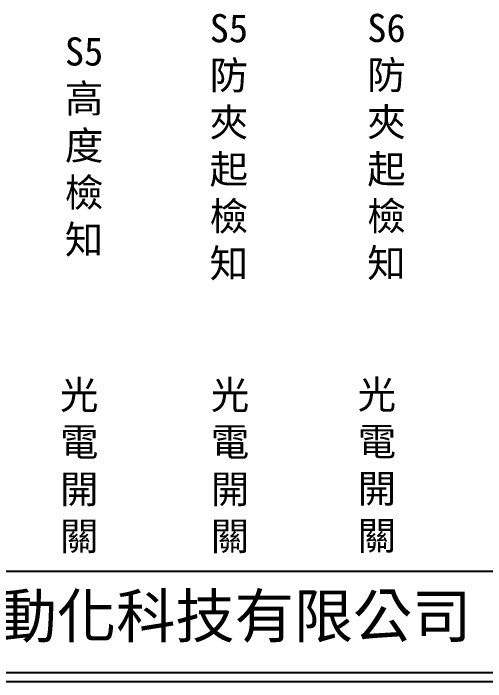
# Model space of a CAD drawing. Extents: x 275 to 562, y 265 to 469.
# Drawn here: x 340.2 to 405.5, y 264.9 to 357.3 of the extents above; entities that cross this region are included whole.
import ezdxf

# ---------------------------------------------------------------- set-up
doc = ezdxf.new("R2010")
doc.units = 0
doc.layers.add('圖框層', color=7, linetype='CONTINUOUS')
doc.layers.add('標尺寸層', color=3, linetype='CONTINUOUS')
doc.styles.add('CNS', font='romanc.shx', dxfattribs={"bigfont": 'chineset.shx'})
doc.styles.add('STSL', font='kaiu.ttf')

msp = doc.modelspace()

# ---------------------------------------------------------------- linework, layer by layer
at = {"layer": '圖框層', "color": 7}
for p, q in [((276.148, 280.195), (560.648, 280.195)), ((276.148, 266.195), (560.648, 266.195)), ((274.898, 264.945), (561.898, 264.945))]:
    msp.add_line(p, q, dxfattribs=at)

# ---------------------------------------------------------------- texts
at = {"layer": '圖框層', "color": 4, "style": 'STSL'}
msp.add_text('泓陞自動化科技有限公司', height=6, dxfattribs=at).set_placement((313.501, 271.022))
at = {"layer": '標尺寸層', "color": 7, "char_height": 3.9, "width": 4.96081, "attachment_point": 5, "style": 'CNS'}
for s, insert in [('{\\fDFKai-SB|b0|i0|c136|p65;S5防夾起檢知}', (369.997, 338.818)), ('{\\fDFKai-SB|b0|i0|c136|p65;S6防夾起檢知}', (391.784, 338.851)), ('{\\fDFKai-SB|b0|i0|c136|p65;S5高度檢知}', (349.971, 338.851)), ('{\\fDFKai-SB|b0|i0|c136|p65;光電開關}', (349.307, 294.598)), ('{\\fDFKai-SB|b0|i0|c136|p65;光電開關}', (370.157, 294.598)), ('{\\fDFKai-SB|b0|i0|c136|p65;光電開關}', (390.462, 294.665))]:
    msp.add_mtext(s, dxfattribs=dict(at, insert=insert))

doc.saveas('drawing.dxf')
